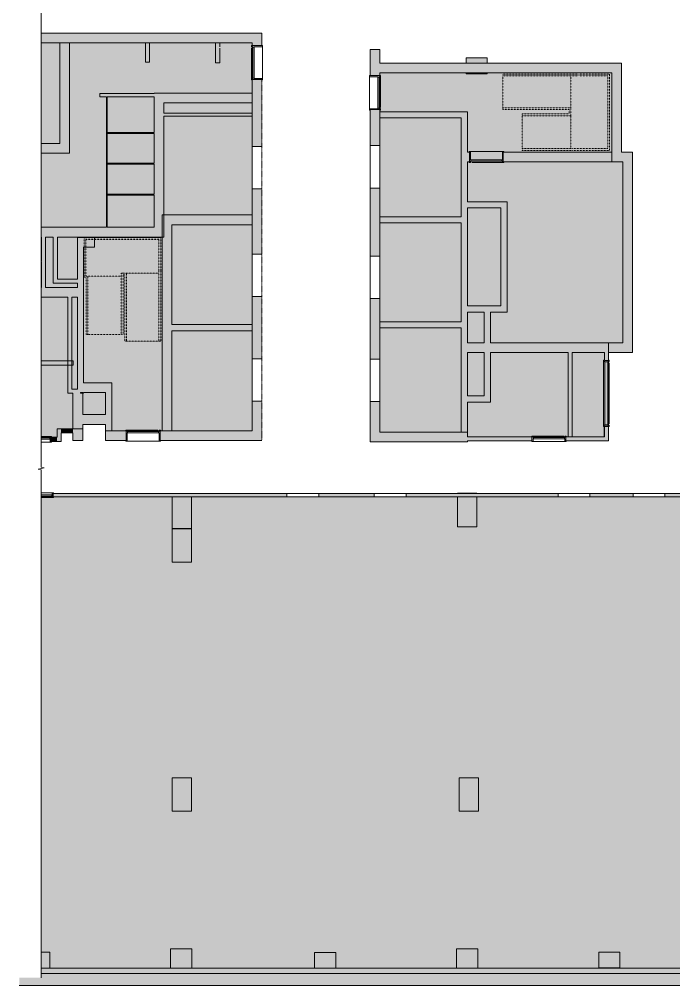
# Model space of a CAD drawing. Header units: inches. Extents: x 741 to 3125, y 9 to 2134.
# Drawn here: x 1622 to 2363, y 349 to 1444 of the extents above; entities that cross this region are included whole.
import ezdxf

# ---------------------------------------------------------------- set-up
doc = ezdxf.new("R2010")
doc.units = ezdxf.units.IN
doc.header["$MEASUREMENT"] = 0
doc.linetypes.add('Demolished', pattern=[0.1875, 0.125, -0.0625])
doc.linetypes.add('Overhead 1_16_', pattern=[0.101562, 0.0625, -0.039062])
for name, color, linetype, lineweight in [('A-COLS', 52, 'Continuous', 13), ('A-DETL-GENF', 92, 'Continuous', 9), ('A-DETL-MEDM', 33, 'Continuous', 20), ('A-DETL-THIN', 151, 'Continuous', 9), ('A-DOOR', 31, 'Continuous', 13), ('A-WALL', 113, 'Continuous', 13), ('A-WALL-PATT', 111, 'Continuous', 13), ('I-WALL', 2, 'Continuous', 13), ('S-STRS-MBND', 31, 'Continuous', 13)]:
    doc.layers.add(name, color=color, linetype=linetype, lineweight=lineweight)

# ---------------------------------------------------------------- blocks, each defined once
blk = doc.blocks.new('Door - Single - Full Lite-7186205-Level XX  RCP DEMO')
at = {"layer": 'A-DOOR'}
blk.add_hatch(color=10, dxfattribs=at).paths.add_polyline_path([(23.6, -2.7), (23.6, -2), (23.2, -2), (23.2, 1.8), (23.6, 1.8), (23.6, 2.5), (22.1, 2.5), (22.1, 0.3), (21.6, 0.3), (21.6, -1.2), (22.1, -1.2), (22.1, -2.7), (23.2, -2.7)], flags=0)
at = {"layer": 'A-DOOR', "lineweight": 9}
for p, q in [((9.3, 2.5), (22.1, 2.5)), ((9.3, 0.3), (21.6, 0.3)), ((9.3, -1.2), (21.6, -1.2)), ((9.3, -2.7), (22.1, -2.7))]:
    blk.add_line(p, q, dxfattribs=at)
at = {"layer": 'A-DOOR', "color": 8, "lineweight": 20}
for p, q in [((21.6, 0.3), (21.6, -1.2)), ((22.1, 0.3), (21.6, 0.3)), ((22.1, 2.5), (22.1, 0.3)), ((23.6, 2.5), (22.1, 2.5)), ((23.6, 1.8), (23.6, 2.5)), ((21.6, -1.2), (22.1, -1.2)), ((22.1, -1.2), (22.1, -2.7)), ((22.1, -2.7), (23.6, -2.7)), ((23.6, -2.7), (23.6, -2))]:
    blk.add_line(p, q, dxfattribs=at)
blk = doc.blocks.new('Door - Single - Solid Door-7174106-Level XX  RCP DEMO')
at = {"layer": 'A-DOOR'}
h = blk.add_hatch(color=10, dxfattribs=at)
h.paths.add_polyline_path([(-15.6, 6.2), (-15.6, 5.4), (-15.3, 5.4), (-15.3, -5.6), (-15.6, -5.6), (-15.6, -6.3), (-14.1, -6.3), (-14.1, -4.8), (-13.6, -4.8), (-13.6, -3.3), (-14.1, -3.3), (-14.1, 6.2), (-15.4, 6.2)], flags=0)
h.paths.add_polyline_path([(21.6, -3.3), (21.6, -4.8), (22.1, -4.8), (22.1, -6.3), (23.6, -6.3), (23.6, -5.6), (23.2, -5.6), (23.2, 5.4), (23.6, 5.4), (23.6, 6.2), (22.1, 6.2), (22.1, -3.3)], flags=0)
at = {"layer": 'A-DOOR', "color": 8, "lineweight": 20}
for p, q in [((-14.1, 6.2), (-15.6, 6.2)), ((-15.6, 6.2), (-15.6, 5.4)), ((-14.1, -3.3), (-14.1, 6.2)), ((22.1, 6.2), (22.1, -3.3)), ((23.6, 6.2), (22.1, 6.2)), ((23.6, 5.4), (23.6, 6.2)), ((-15.6, -5.6), (-15.6, -6.3)), ((-15.6, -6.3), (-14.1, -6.3)), ((-13.6, -3.3), (-14.1, -3.3)), ((-14.1, -4.8), (-13.6, -4.8)), ((-14.1, -6.3), (-14.1, -4.8)), ((-13.6, -4.8), (-13.6, -3.3)), ((21.6, -3.3), (21.6, -4.8)), ((22.1, -3.3), (21.6, -3.3)), ((21.6, -4.8), (22.1, -4.8)), ((22.1, -4.8), (22.1, -6.3)), ((22.1, -6.3), (23.6, -6.3)), ((23.6, -6.3), (23.6, -5.6))]:
    blk.add_line(p, q, dxfattribs=at)
at = {"layer": 'A-DOOR', "lineweight": 9}
for p, q in [((-14.1, 6.2), (22.1, 6.2)), ((-14.1, -6.3), (-14, -6.3)), ((-13.6, -3.3), (21.6, -3.3)), ((-13.6, -4.8), (21.6, -4.8)), ((-12.6, -6.3), (22.1, -6.3))]:
    blk.add_line(p, q, dxfattribs=at)
blk = doc.blocks.new('Door - Single - Solid Door-V6-Level XX  RCP DEMO')
at = {"layer": 'A-DOOR'}
h = blk.add_hatch(color=10, dxfattribs=at)
h.paths.add_polyline_path([(-15.6, -6.3), (-14.1, -6.3), (-14.1, -4.8), (-13.6, -4.8), (-13.6, -3.3), (-14.1, -3.3), (-14.1, 6.2), (-15.6, 6.2), (-15.6, 5.4), (-15.3, 5.4), (-15.3, -5.6), (-15.6, -5.6)], flags=0)
h.paths.add_polyline_path([(23.2, -6.3), (23.6, -6.3), (23.6, -5.6), (23.2, -5.6), (23.2, 5.4), (23.6, 5.4), (23.6, 6.2), (22.1, 6.2), (22.1, -3.3), (21.6, -3.3), (21.6, -4.8), (22.1, -4.8), (22.1, -6.3)], flags=0)
at = {"layer": 'A-DOOR', "color": 8, "lineweight": 20}
for p, q in [((-14.1, 6.2), (-15.6, 6.2)), ((-15.6, 6.2), (-15.6, 5.4)), ((-14.1, -3.3), (-14.1, 6.2)), ((22.1, 6.2), (22.1, -3.3)), ((23.6, 6.2), (22.1, 6.2)), ((23.6, 5.4), (23.6, 6.2)), ((-15.6, -5.6), (-15.6, -6.3)), ((-15.6, -6.3), (-14.1, -6.3)), ((-13.6, -3.3), (-14.1, -3.3)), ((-14.1, -4.8), (-13.6, -4.8)), ((-14.1, -6.3), (-14.1, -4.8)), ((-13.6, -4.8), (-13.6, -3.3)), ((21.6, -3.3), (21.6, -4.8)), ((22.1, -3.3), (21.6, -3.3)), ((21.6, -4.8), (22.1, -4.8)), ((22.1, -4.8), (22.1, -6.3)), ((22.1, -6.3), (23.6, -6.3)), ((23.6, -6.3), (23.6, -5.6))]:
    blk.add_line(p, q, dxfattribs=at)
at = {"layer": 'A-DOOR', "lineweight": 9}
for p, q in [((-14.1, 6.2), (22.1, 6.2)), ((-14.1, -6.3), (-14, -6.3)), ((-13.6, -3.3), (21.6, -3.3)), ((-13.6, -4.8), (21.6, -4.8)), ((-12.6, -6.3), (22.1, -6.3))]:
    blk.add_line(p, q, dxfattribs=at)
blk = doc.blocks.new('Door - Single - Solid Door-7174108-Level XX  RCP DEMO')
at = {"layer": 'A-DOOR'}
blk.add_hatch(color=10, dxfattribs=at).paths.add_polyline_path([(23.6, -3), (23.6, -3), (23.6, -2.2), (23.2, -2.2), (23.2, 2.4), (23.6, 2.4), (23.6, 3.2), (22.1, 3.2), (22.1, 1.7), (21.6, 1.7), (21.6, 0.2), (22.1, 0.2), (22.1, -3), (23.2, -3)], flags=0)
at = {"layer": 'A-DOOR', "lineweight": 9}
for p, q in [((11.6, 3.2), (22.1, 3.2)), ((11.6, 1.7), (21.6, 1.7)), ((11.6, 0.2), (21.6, 0.2)), ((11.6, -3), (22.1, -3))]:
    blk.add_line(p, q, dxfattribs=at)
at = {"layer": 'A-DOOR', "color": 8, "lineweight": 20}
for p, q in [((21.6, 0.2), (21.6, 1.7)), ((21.6, 1.7), (22.1, 1.7)), ((22.1, 0.2), (21.6, 0.2)), ((22.1, 1.7), (22.1, 3.2)), ((22.1, 3.2), (23.6, 3.2)), ((22.1, -3), (22.1, 0.2)), ((23.6, 3.2), (23.6, 2.4)), ((23.6, -3), (22.1, -3)), ((23.6, -2.2), (23.6, -3))]:
    blk.add_line(p, q, dxfattribs=at)
blk = doc.blocks.new('Door - Single - Solid Door-V9-Level XX  RCP DEMO')
at = {"layer": 'A-DOOR'}
h = blk.add_hatch(color=10, dxfattribs=at)
h.paths.add_polyline_path([(23.6, 3), (22.1, 3), (22.1, -0.2), (21.6, -0.2), (21.6, -1.7), (22.1, -1.7), (22.1, -3.2), (23.6, -3.2), (23.6, -2.4), (23.2, -2.4), (23.2, 2.2), (23.6, 2.2)], flags=0)
h.paths.add_polyline_path([(-14.1, 3), (-15.6, 3), (-15.6, 2.2), (-15.3, 2.2), (-15.3, -2.4), (-15.6, -2.4), (-15.6, -3.2), (-14.1, -3.2), (-14.1, -1.7), (-13.6, -1.7), (-13.6, -0.2), (-14.1, -0.2), (-14.1, 2.2)], flags=0)
at = {"layer": 'A-DOOR', "color": 8, "lineweight": 20}
for p, q in [((-14.1, 3), (-15.6, 3)), ((-15.6, 3), (-15.6, 2.2)), ((-14.1, -0.2), (-14.1, 3)), ((22.1, 3), (22.1, -0.2)), ((23.6, 3), (22.1, 3)), ((23.6, 2.2), (23.6, 3)), ((-15.6, -2.4), (-15.6, -3.2)), ((-15.6, -3.2), (-14.1, -3.2)), ((-13.6, -0.2), (-14.1, -0.2)), ((-14.1, -1.7), (-13.6, -1.7)), ((-14.1, -3.2), (-14.1, -1.7)), ((-13.6, -1.7), (-13.6, -0.2)), ((21.6, -0.2), (21.6, -1.7)), ((22.1, -0.2), (21.6, -0.2)), ((21.6, -1.7), (22.1, -1.7)), ((22.1, -1.7), (22.1, -3.2)), ((22.1, -3.2), (23.6, -3.2)), ((23.6, -3.2), (23.6, -2.4))]:
    blk.add_line(p, q, dxfattribs=at)
at = {"layer": 'A-DOOR', "lineweight": 9}
for p, q in [((-14.1, 3), (22.1, 3)), ((-14.1, -3.2), (-14, -3.2)), ((-13.6, -0.2), (21.6, -0.2)), ((-13.6, -1.7), (21.6, -1.7)), ((-12.6, -3.2), (22.1, -3.2))]:
    blk.add_line(p, q, dxfattribs=at)
blk = doc.blocks.new('Door - Double - Solid-7590853-Level XX  RCP DEMO')
at = {"layer": 'A-DOOR'}
h = blk.add_hatch(color=10, dxfattribs=at)
h.paths.add_polyline_path([(35.7, 2.7), (35.7, 3.2), (34.2, 3.2), (34.2, 1.7), (33.7, 1.7), (33.7, -1.5), (34.2, -1.5), (34.2, -3), (35.7, -3), (35.7, -2.2), (35.3, -2.2), (35.3, 2.4), (35.7, 2.4)], flags=0)
h.paths.add_polyline_path([(-37.7, -1.5), (-37.7, 1.7), (-38.2, 1.7), (-38.2, 3.2), (-39.7, 3.2), (-39.7, 2.4), (-39.3, 2.4), (-39.3, -2.2), (-39.7, -2.2), (-39.7, -3), (-38.2, -3), (-38.2, -1.5)], flags=0)
at = {"layer": 'A-DOOR', "color": 8, "lineweight": 20}
for p, q in [((-39.7, 2.4), (-39.7, 3.2)), ((-39.7, 3.2), (-38.2, 3.2)), ((-38.2, 3.2), (-38.2, 1.7)), ((-38.2, 1.7), (-37.7, 1.7)), ((-37.7, 1.7), (-37.7, -1.5)), ((33.7, -1.5), (33.7, 1.7)), ((33.7, 1.7), (34.2, 1.7)), ((34.2, 1.7), (34.2, 3.2)), ((34.2, 3.2), (35.7, 3.2)), ((35.7, 3.2), (35.7, 2.4)), ((-39.7, -3), (-39.7, -2.2)), ((-38.2, -3), (-39.7, -3)), ((-37.7, -1.5), (-38.2, -1.5)), ((-38.2, -1.5), (-38.2, -3)), ((34.2, -1.5), (33.7, -1.5)), ((34.2, -3), (34.2, -1.5)), ((35.7, -3), (34.2, -3)), ((35.7, -2.2), (35.7, -3))]:
    blk.add_line(p, q, dxfattribs=at)
at = {"layer": 'A-DOOR', "lineweight": 9}
for p, q in [((-38.2, 3.2), (-38.1, 3.2)), ((-37.7, 1.7), (33.7, 1.7)), ((-36.7, 3.2), (32.7, 3.2)), ((34.1, 3.2), (34.2, 3.2)), ((-38.2, -3), (34.2, -3)), ((-37.7, -1.5), (33.7, -1.5))]:
    blk.add_line(p, q, dxfattribs=at)
blk = doc.blocks.new('Break Line1 - Break Line 2-7655819-Level XX  RCP DEMO')
at = {"layer": 'A-DETL-MEDM'}
for p, q in [((-576.7, 0), (-1.5, 0)), ((-1.5, 0), (-0.7, 3.4)), ((-0.7, 3.4), (0.8, -3.4)), ((0.8, -3.4), (1.5, 0)), ((1.5, 0), (1199.4, 0))]:
    blk.add_line(p, q, dxfattribs=at)

msp = doc.modelspace()

# ---------------------------------------------------------------- hatches: boundary and pattern name
at = {"layer": 'A-COLS'}
for points in [[(1816.3, 828.4), (1816.9, 828.4), (1816.9, 866.4), (1794.9, 866.4), (1794.9, 828.4)], [(1816.9, 546.4), (1816.9, 584.4), (1794.9, 584.4), (1794.9, 546.4)], [(2141.9, 546.4), (2141.9, 584.4), (2119.9, 584.4), (2119.9, 546.4)], [(2302.2, 368.9), (2302.2, 386.9), (2278.2, 386.9), (2278.2, 368.9)]]:
    msp.add_hatch(color=250, dxfattribs=at).paths.add_polyline_path(points, flags=0)
at = {"layer": 'A-DETL-GENF'}
h = msp.add_hatch(color=9, dxfattribs=at)
h.paths.add_polyline_path([(1656.8, 970), (1656.8, 970.7), (1658.3, 970.7), (1658.3, 970), (1664.4, 970), (1664.4, 979.5), (1682.4, 979.5), (1682.4, 1020.1), (1676.6, 1020.1), (1676.6, 1051.9), (1646.2, 1051.9), (1646.2, 970)], flags=0)
h.paths.add_polyline_path([(2248.2, 970.5), (2284.2, 970.5), (2284.2, 982.1), (2283.8, 982.1), (2283.8, 983.6), (2285.3, 983.6), (2285.3, 984.1), (2288.5, 984.1), (2288.5, 983.6), (2289.2, 983.6), (2289.2, 1056), (2288.5, 1056), (2288.5, 1055.5), (2285.3, 1055.5), (2285.3, 1056), (2283.8, 1056), (2283.8, 1057.5), (2284.6, 1057.5), (2284.6, 1065.9), (2248.2, 1065.9), (2248.2, 971.7)], flags=0)
h.paths.add_polyline_path([(2243.6, 970.5), (2243.6, 1065.9), (2155.4, 1065.9), (2155.4, 1009.9), (2129.4, 1009.9), (2129.4, 970.5), (2202.3, 970.5), (2202.3, 971.2), (2203.8, 971.2), (2203.8, 970.5), (2240, 970.5), (2240, 971.2), (2241.5, 971.2), (2241.5, 970.5)], flags=0)
h.paths.add_polyline_path([(2122.4, 975.9), (2122.4, 1093.9), (2030.1, 1093.9), (2030.1, 975.9)], flags=0)
h.paths.add_polyline_path([(1779.9, 977.4), (1780, 977.4), (1780, 978.2), (1781.5, 978.2), (1781.5, 977.4), (1783.4, 977.4), (1783.4, 1196.9), (1664.7, 1196.9), (1664.7, 1149.2), (1687.4, 1149.2), (1687.4, 1196.4), (1706.9, 1196.4), (1706.9, 1185.4), (1694.4, 1185.4), (1694.4, 1031.9), (1726.4, 1031.9), (1726.4, 977.4), (1742.3, 977.4), (1742.3, 978.2), (1743.8, 978.2), (1743.8, 977.4), (1778.5, 977.4)], flags=0)
h.paths.add_polyline_path([(1885.4, 977.4), (1885.4, 1090.7), (1794.4, 1090.7), (1794.4, 977.4), (1816.3, 977.4)], flags=0)
h.paths.add_polyline_path([(1698.3, 995.7), (1719.4, 995.7), (1719.4, 1020.9), (1694.4, 1020.9), (1694.4, 1020.1), (1693.4, 1020.1), (1693.4, 995.7), (1694.4, 995.7)], flags=0)
h.paths.add_polyline_path([(2129.4, 1016.9), (2148.4, 1016.9), (2148.4, 1065.9), (2129.4, 1065.9), (2129.4, 1022.5)], flags=0)
h.paths.add_polyline_path([(1682.4, 1024.7), (1687.4, 1024.7), (1687.4, 1128.9), (1681.2, 1128.9), (1681.2, 1056.5), (1682.7, 1056.5), (1682.7, 1051.9), (1681.2, 1051.9), (1681.2, 1024.7)], flags=0)
h.paths.add_polyline_path([(1646.2, 1056.5), (1676.6, 1056.5), (1676.6, 1128.9), (1646.2, 1128.9), (1646.2, 1090.7)], flags=0)
h.paths.add_polyline_path([(2284.6, 1076.9), (2305.4, 1076.9), (2305.4, 1281.9), (2170.5, 1281.9), (2170.5, 1281.2), (2169, 1281.2), (2169, 1282.7), (2168.5, 1282.7), (2168.5, 1284.2), (2169, 1284.2), (2169, 1293.7), (2170.5, 1293.7), (2170.5, 1292.9), (2292.9, 1292.9), (2292.9, 1382.9), (2151.9, 1382.9), (2151.9, 1381.9), (2127.9, 1381.9), (2127.9, 1382.9), (2030.1, 1382.9), (2030.1, 1380), (2030.9, 1380), (2030.9, 1378.5), (2030.1, 1378.5), (2030.1, 1342.3), (2030.9, 1342.3), (2030.9, 1340.8), (2030.1, 1340.8), (2030.1, 1338.9), (2129.4, 1338.9), (2129.4, 1292.9), (2131.3, 1292.9), (2131.3, 1293.7), (2132.8, 1293.7), (2132.8, 1284.2), (2133.3, 1284.2), (2133.3, 1282.7), (2132.8, 1282.7), (2132.8, 1281.2), (2131.3, 1281.2), (2131.3, 1281.9), (2129.4, 1281.9), (2129.4, 1236.9), (2174.4, 1236.9), (2174.4, 1111.9), (2155.4, 1111.9), (2155.4, 1076.9), (2284.2, 1076.9)], flags=0)
h.paths.add_polyline_path([(2129.4, 1076.9), (2148.4, 1076.9), (2148.4, 1111.9), (2129.4, 1111.9), (2129.4, 1093.9)], flags=0)
h.paths.add_polyline_path([(1885.4, 1097.7), (1885.4, 1210.9), (1794.4, 1210.9), (1794.4, 1097.7), (1883, 1097.7)], flags=0)
h.paths.add_polyline_path([(2030.1, 1100.9), (2122.4, 1100.9), (2122.4, 1212.9), (2030.1, 1212.9), (2030.1, 1111.9)], flags=0)
h.paths.add_polyline_path([(2133.8, 1118.9), (2167.4, 1118.9), (2167.4, 1229.9), (2129.4, 1229.9), (2129.4, 1118.9)], flags=0)
h.paths.add_polyline_path([(1676.6, 1139.9), (1687.4, 1139.9), (1687.4, 1144.6), (1660.1, 1144.6), (1660.1, 1196.9), (1651.2, 1196.9), (1651.2, 1139.9), (1664.7, 1139.9)], flags=0)
h.paths.add_polyline_path([(1646.6, 1139.9), (1646.6, 1169.1), (1646.2, 1169.1), (1646.2, 1139.9)], flags=0)
h.paths.add_polyline_path([(1646.2, 1170.1), (1646.6, 1170.1), (1646.6, 1196.9), (1646.2, 1196.9)], flags=0)
h.paths.add_polyline_path([(1721.3, 1207.9), (1774.4, 1207.9), (1774.4, 1244.5), (1721.3, 1244.5)], flags=0)
h.paths.add_polyline_path([(1720.3, 1207.9), (1720.3, 1355.9), (1713, 1355.9), (1713, 1359.4), (1774.4, 1359.4), (1774.4, 1359.9), (1885.4, 1359.9), (1885.4, 1374.8), (1884.6, 1374.8), (1884.6, 1376.3), (1885.4, 1376.3), (1885.4, 1412.5), (1884.6, 1412.5), (1884.6, 1414), (1885.4, 1414), (1885.4, 1416.9), (1848.7, 1416.9), (1848.7, 1412.4), (1848.6, 1412.4), (1848.6, 1411), (1848.7, 1411), (1848.7, 1394.4), (1844.1, 1394.4), (1844.1, 1416.9), (1769.3, 1416.9), (1769.3, 1394.9), (1764.6, 1394.9), (1764.6, 1416.9), (1678.5, 1416.9), (1678.5, 1291.9), (1646.2, 1291.9), (1646.2, 1207.9), (1719.4, 1207.9)], flags=0)
h.paths.add_polyline_path([(2030.1, 1219.9), (2122.4, 1219.9), (2122.4, 1331.9), (2030.1, 1331.9), (2030.1, 1229.9)], flags=0)
h.paths.add_polyline_path([(1794.4, 1221.9), (1885.4, 1221.9), (1885.4, 1333.7), (1785.4, 1333.7), (1785.4, 1221.9)], flags=0)
h.paths.add_polyline_path([(1721.3, 1245.5), (1774.4, 1245.5), (1774.4, 1279.5), (1721.3, 1279.5), (1721.3, 1245.5)], flags=0)
h.paths.add_polyline_path([(1774.4, 1280.5), (1774.4, 1314.2), (1721.3, 1314.2), (1721.3, 1280.5), (1755.4, 1280.5)], flags=0)
h.paths.add_polyline_path([(1646.2, 1302.9), (1667.5, 1302.9), (1667.5, 1416.9), (1646.2, 1416.9), (1646.2, 1324.2)], flags=0)
h.paths.add_polyline_path([(1763.8, 1315.2), (1774.4, 1315.2), (1774.4, 1355.9), (1721.3, 1355.9), (1721.3, 1315.2)], flags=0)
h.paths.add_polyline_path([(1869, 1337.2), (1885.4, 1337.2), (1885.4, 1348.9), (1785.4, 1348.9), (1785.4, 1337.2), (1854.8, 1337.2)], flags=0)
h = msp.add_hatch(color=9, dxfattribs=at)
h.paths.add_polyline_path([(1656.2, 368.7), (1793.1, 368.7), (1793.1, 390.4), (1817.1, 390.4), (1817.1, 368.7), (1956.2, 368.7), (1956.2, 386.4), (1980.2, 386.4), (1980.2, 368.7), (2117.2, 368.7), (2117.2, 390.4), (2141.2, 390.4), (2141.2, 368.7), (2440.9, 368.7), (2440.9, 389.4), (2464.9, 389.4), (2464.9, 368.7), (2603.1, 368.7), (2603.1, 385), (2627.1, 385), (2627.1, 368.7), (2765.9, 368.7), (2765.9, 391), (2789.9, 391), (2789.9, 368.7), (2928.1, 368.7), (2928.1, 385), (2952.1, 385), (2952.1, 368.7), (3090.2, 368.7), (3090.3, 385.2), (3105.5, 385.2), (3105.5, 456.7), (3084.1, 456.7), (3084.1, 480.7), (3105.5, 480.7), (3105.5, 552.9), (3086.3, 552.9), (3086.3, 576.9), (3105.5, 576.9), (3105.5, 715.1), (3086.3, 715.1), (3086.3, 724.3), (2788.9, 724.3), (2788.9, 706.9), (2671.2, 706.9), (2671.2, 734.3), (2508.7, 734.4), (2508.7, 831.4), (2442.2, 831.4), (2442.2, 902.7), (2140.1, 902.7), (2140.1, 868.6), (2118.1, 868.6), (2118.1, 902.7), (1816.9, 902.7), (1816.9, 866.6), (1794.9, 866.6), (1794.9, 902.7), (1660.5, 902.7), (1660.5, 901.9), (1659, 901.9), (1659, 902.7), (1646.2, 902.7), (1646.2, 386.6), (1656.2, 386.6)], flags=0)
h.paths.add_polyline_path([(2278.2, 368.9), (2278.2, 386.9), (2302.2, 386.9), (2302.2, 368.9)], flags=0)
h.paths.add_polyline_path([(2788.9, 546.4), (2766.9, 546.4), (2766.9, 630.4), (2788.9, 630.4), (2788.9, 555.5)], flags=0)
h.paths.add_polyline_path([(2464.9, 546.4), (2442.9, 546.4), (2442.9, 584.4), (2464.9, 584.4), (2464.9, 566)], flags=0)
h.paths.add_polyline_path([(2141.9, 546.4), (2119.9, 546.4), (2119.9, 584.4), (2141.9, 584.4)], flags=0)
h.paths.add_polyline_path([(1816.9, 546.4), (1794.9, 546.4), (1794.9, 584.4), (1816.9, 584.4), (1816.9, 580.2)], flags=0)
h.paths.add_polyline_path([(1794.9, 828.4), (1794.9, 866.4), (1816.9, 866.4), (1816.9, 828.4), (1816.3, 828.4)], flags=0)
at = {"layer": 'A-WALL'}
h = msp.add_hatch(color=250, dxfattribs=at)
h.paths.add_polyline_path([(2127.9, 1381.9), (2151.9, 1381.9), (2151.9, 1382.9), (2127.9, 1382.9)], flags=0)
h.paths.add_polyline_path([(2151.9, 1393.9), (2151.9, 1399.9), (2127.9, 1399.9), (2127.9, 1393.9)], flags=0)
for points in [[(1794.9, 866.6), (1816.9, 866.6), (1816.9, 902.7), (1794.9, 902.7)], [(1656.2, 368.7), (1656.2, 386.6), (1646.2, 386.6), (1646.2, 368.7)], [(1816.9, 368.7), (1817.1, 368.7), (1817.1, 390.4), (1793.1, 390.4), (1793.1, 368.7), (1794.9, 368.7)], [(1980.2, 368.7), (1980.2, 386.4), (1956.2, 386.4), (1956.2, 368.7)], [(2117.2, 368.7), (2141.2, 368.7), (2141.2, 390.4), (2117.2, 390.4)]]:
    msp.add_hatch(color=250, dxfattribs=at).paths.add_polyline_path(points, flags=0)
h = msp.add_hatch(color=250, dxfattribs=at)
h.paths.add_polyline_path([(2140.1, 868.6), (2140.1, 902.7), (2118.1, 902.7), (2118.1, 868.6)], flags=0)
h.paths.add_polyline_path([(2140.1, 906.4), (2140.1, 906.6), (2118.1, 906.6), (2118.1, 906.4)], flags=0)
at = {"layer": 'A-WALL-PATT', "lineweight": 9}
for points in [[(1678.5, 1416.9), (1896.4, 1416.9), (1896.4, 1427.9), (1646.2, 1427.9), (1646.2, 1416.9), (1667.5, 1416.9)], [(1667.5, 1302.9), (1678.5, 1302.9), (1678.5, 1416.9), (1667.5, 1416.9), (1667.5, 1364.9)], [(1764.6, 1394.9), (1769.3, 1394.9), (1769.3, 1416.9), (1764.6, 1416.9), (1764.6, 1416.5)], [(1848.7, 1394.4), (1848.7, 1411), (1848.6, 1411), (1848.6, 1412.4), (1848.7, 1412.4), (1848.7, 1416.9), (1844.1, 1416.9), (1844.1, 1394.4), (1848.6, 1394.4)], [(2122.5, 1382.9), (2292.9, 1382.9), (2292.9, 1393.9), (2030.1, 1393.9), (2030.1, 1382.9)], [(2292.9, 1292.9), (2303.9, 1292.9), (2303.9, 1393.9), (2292.9, 1393.9), (2292.9, 1364.9)], [(1721.3, 1355.9), (1774.4, 1355.9), (1774.4, 1359.4), (1713, 1359.4), (1713, 1355.9), (1720.3, 1355.9)], [(1785.4, 1348.9), (1885.4, 1348.9), (1885.4, 1359.9), (1774.4, 1359.9), (1774.4, 1348.9)], [(1720.3, 1207.9), (1721.3, 1207.9), (1721.3, 1355.9), (1720.3, 1355.9), (1720.3, 1250.8)], [(1785.4, 1196.9), (1785.4, 1348.9), (1774.4, 1348.9), (1774.4, 1196.9), (1783.4, 1196.9), (1783.4, 1210.9), (1783.5, 1210.9)], [(1884.4, 1333.7), (1885.4, 1333.7), (1885.4, 1337.2), (1785.4, 1337.2), (1785.4, 1333.7), (1816.3, 1333.7)], [(2122.4, 1331.9), (2122.4, 1338.9), (2030.1, 1338.9), (2030.1, 1331.9), (2108.3, 1331.9)], [(2122.4, 1236.9), (2129.4, 1236.9), (2129.4, 1338.9), (2122.4, 1338.9), (2122.4, 1250.8)], [(1774.4, 1314.2), (1774.4, 1315.2), (1721.3, 1315.2), (1721.3, 1314.2), (1773.8, 1314.2)], [(1667.5, 1291.9), (1678.5, 1291.9), (1678.5, 1302.9), (1646.2, 1302.9), (1646.2, 1291.9)], [(2316.4, 1065.9), (2316.4, 1281.9), (2305.4, 1281.9), (2305.4, 1065.9)], [(1774.4, 1279.5), (1774.4, 1280.5), (1721.3, 1280.5), (1721.3, 1279.5), (1774.2, 1279.5)], [(1774.4, 1244.5), (1774.4, 1245.5), (1721.3, 1245.5), (1721.3, 1244.5)], [(2129.4, 1229.9), (2167.4, 1229.9), (2167.4, 1236.9), (2122.4, 1236.9), (2122.4, 1229.9)], [(2122.4, 975.9), (2129.4, 975.9), (2129.4, 1229.9), (2122.4, 1229.9), (2122.4, 1022.5)], [(2174.4, 1118.9), (2174.4, 1236.9), (2167.4, 1236.9), (2167.4, 1118.9)], [(1794.4, 1210.9), (1885.4, 1210.9), (1885.4, 1221.9), (1785.4, 1221.9), (1785.4, 1210.9)], [(2122.4, 1212.9), (2122.4, 1219.9), (2030.1, 1219.9), (2030.1, 1212.9)], [(1774.4, 1196.9), (1774.4, 1207.9), (1646.2, 1207.9), (1646.2, 1196.9), (1718.9, 1196.9)], [(1783.4, 977.4), (1794.4, 977.4), (1794.4, 1210.9), (1785.4, 1210.9), (1785.4, 1196.9), (1783.5, 1210.9), (1783.4, 1210.9), (1783.4, 1022.5)], [(1651.2, 1139.9), (1651.2, 1196.9), (1646.6, 1196.9), (1646.6, 1139.9)], [(1660.1, 1144.6), (1664.7, 1144.6), (1664.7, 1196.9), (1660.1, 1196.9), (1660.1, 1146.2)], [(1687.4, 1185.4), (1706.9, 1185.4), (1706.9, 1196.4), (1687.4, 1196.4), (1687.4, 1186.2)], [(1694.4, 1024.7), (1694.4, 1185.4), (1687.4, 1185.4), (1687.4, 1024.7)], [(1646.6, 1169.1), (1646.6, 1170.1), (1646.2, 1170.1), (1646.2, 1169.1)], [(1685.7, 1128.9), (1687.4, 1128.9), (1687.4, 1139.9), (1646.2, 1139.9), (1646.2, 1128.9), (1681.2, 1128.9)], [(1687.4, 1144.6), (1687.4, 1149.2), (1664.7, 1149.2), (1664.7, 1144.6), (1686.5, 1144.6)], [(1681.2, 1024.7), (1681.2, 1128.9), (1676.6, 1128.9), (1676.6, 1024.7)], [(2174.4, 1111.9), (2174.4, 1118.9), (2129.4, 1118.9), (2129.4, 1111.9), (2167.4, 1111.9)], [(2155.4, 1016.9), (2155.4, 1111.9), (2148.4, 1111.9), (2148.4, 1016.9)], [(1794.4, 1090.7), (1885.4, 1090.7), (1885.4, 1097.7), (1794.4, 1097.7)], [(2122.4, 1093.9), (2122.4, 1100.9), (2030.1, 1100.9), (2030.1, 1093.9)], [(2248.2, 970.5), (2248.2, 1065.9), (2243.6, 1065.9), (2243.6, 970.5)], [(1718.9, 1020.9), (1726.4, 1020.9), (1726.4, 1031.9), (1694.4, 1031.9), (1694.4, 1020.9)], [(1682.4, 1020.1), (1690.9, 1020.1), (1693.4, 1020.9), (1693.4, 1020.1), (1694.4, 1020.1), (1694.4, 1024.7), (1676.6, 1024.7), (1676.6, 1020.1), (1681.2, 1020.1)], [(1693.4, 966.4), (1693.4, 1020.9), (1690.9, 1020.1), (1682.4, 1020.1), (1682.4, 966.4)], [(1726.4, 977.4), (1726.4, 1020.9), (1719.4, 1020.9), (1719.4, 977.4)], [(2155.4, 1009.9), (2155.4, 1016.9), (2129.4, 1016.9), (2129.4, 1009.9), (2148.4, 1009.9)], [(1719.4, 984.7), (1719.4, 995.7), (1693.4, 995.7), (1693.4, 984.7), (1718.9, 984.7)], [(1669, 965.4), (1669, 979.5), (1664.4, 979.5), (1664.4, 965.4)], [(1669, 974.9), (1682.4, 974.9), (1682.4, 979.5), (1669, 979.5)], [(2129.4, 964.9), (2129.4, 975.9), (2030.1, 975.9), (2030.1, 964.9)], [(1664.4, 965.4), (1664.4, 970), (1657.9, 970), (1657.9, 965.4)], [(2789.8, 348.8), (3090.2, 348.8), (3090.2, 368.7), (1646.2, 368.7), (1646.2, 357.7), (1621.6, 357.7), (1621.6, 348.8), (2400.4, 348.8)]]:
    msp.add_hatch(color=7, dxfattribs=at).paths.add_polyline_path(points, flags=0)
h = msp.add_hatch(color=7, dxfattribs=at)
h.paths.add_polyline_path([(1896.4, 1221.9), (1896.4, 1251.4), (1885.4, 1251.4), (1885.4, 1221.9)], flags=0)
h.paths.add_polyline_path([(1885.4, 1299.4), (1896.4, 1299.4), (1896.4, 1375.2), (1885.4, 1375.2), (1885.4, 1333.7)], flags=0)
h.paths.add_polyline_path([(1896.4, 1413.7), (1896.4, 1416.9), (1885.4, 1416.9), (1885.4, 1413.7)], flags=0)
h = msp.add_hatch(color=7, dxfattribs=at)
h.paths.add_polyline_path([(2030.1, 964.9), (2030.1, 1010.4), (2019.1, 1010.4), (2019.1, 964.9)], flags=0)
h.paths.add_polyline_path([(2019.1, 1058.4), (2030.1, 1058.4), (2030.1, 1127.4), (2019.1, 1127.4), (2019.1, 1065.9)], flags=0)
h.paths.add_polyline_path([(2019.1, 1175.4), (2030.1, 1175.4), (2030.1, 1252.4), (2019.1, 1252.4), (2019.1, 1250.8)], flags=0)
h.paths.add_polyline_path([(2030.1, 1300.4), (2030.1, 1341.2), (2019.1, 1341.2), (2019.1, 1300.4)], flags=0)
h.paths.add_polyline_path([(2030.1, 1379.7), (2030.1, 1409.4), (2019.1, 1409.4), (2019.1, 1379.7)], flags=0)
h = msp.add_hatch(color=7, dxfattribs=at)
h.paths.add_polyline_path([(2170.1, 1281.9), (2316.4, 1281.9), (2316.4, 1292.9), (2170.1, 1292.9)], flags=0)
h.paths.add_polyline_path([(2131.6, 1281.9), (2131.6, 1292.9), (2129.4, 1292.9), (2129.4, 1281.9), (2131.4, 1281.9)], flags=0)
h = msp.add_hatch(color=7, dxfattribs=at)
h.paths.add_polyline_path([(1885.4, 966.4), (1896.4, 966.4), (1896.4, 1010.9), (1885.4, 1010.9), (1885.4, 977.4)], flags=0)
h.paths.add_polyline_path([(1885.4, 1058.9), (1896.4, 1058.9), (1896.4, 1129.4), (1885.4, 1129.4), (1885.4, 1090.7)], flags=0)
h.paths.add_polyline_path([(1896.4, 1177.4), (1896.4, 1221.9), (1885.4, 1221.9), (1885.4, 1177.4)], flags=0)
h = msp.add_hatch(color=7, dxfattribs=at)
h.paths.add_polyline_path([(2243.6, 1065.9), (2305.4, 1065.9), (2305.4, 1076.9), (2155.4, 1076.9), (2155.4, 1065.9), (2205.7, 1065.9)], flags=0)
h.paths.add_polyline_path([(2133.9, 1065.9), (2148.4, 1065.9), (2148.4, 1076.9), (2129.4, 1076.9), (2129.4, 1065.9)], flags=0)
h = msp.add_hatch(color=7, dxfattribs=at)
h.paths.add_polyline_path([(2284.6, 970.5), (2289.2, 970.5), (2289.2, 982.5), (2284.6, 982.5)], flags=0)
h.paths.add_polyline_path([(2289.2, 1057.1), (2289.2, 1065.9), (2284.6, 1065.9), (2284.6, 1057.1)], flags=0)
h = msp.add_hatch(color=7, dxfattribs=at)
h.paths.add_polyline_path([(1676.6, 1051.9), (1676.6, 1056.5), (1646.2, 1056.5), (1646.2, 1051.9)], flags=0)
h.paths.add_polyline_path([(1682.7, 1051.9), (1682.7, 1056.5), (1681.2, 1056.5), (1681.2, 1051.9)], flags=0)
h = msp.add_hatch(color=7, dxfattribs=at)
h.paths.add_polyline_path([(1816.3, 966.4), (1885.4, 966.4), (1885.4, 977.4), (1781.1, 977.4), (1781.1, 966.4), (1794.4, 966.4)], flags=0)
h.paths.add_polyline_path([(1742.6, 966.4), (1742.6, 977.4), (1719.4, 977.4), (1719.4, 966.4), (1726.4, 966.4)], flags=0)
h = msp.add_hatch(color=7, dxfattribs=at)
h.paths.add_polyline_path([(2289.2, 965.9), (2289.2, 970.5), (2241.1, 970.5), (2241.1, 965.9), (2248.2, 965.9)], flags=0)
h.paths.add_polyline_path([(2202.6, 965.9), (2202.6, 970.5), (2129.4, 970.5), (2129.4, 965.9)], flags=0)
h = msp.add_hatch(color=7, dxfattribs=at)
h.paths.add_polyline_path([(2442.2, 902.7), (2442.2, 906.4), (2353.1, 906.4), (2353.1, 902.7), (2400.4, 902.7)], flags=0)
h.paths.add_polyline_path([(2268.1, 902.7), (2317.1, 902.7), (2317.1, 906.4), (2268.1, 906.4)], flags=0)
h.paths.add_polyline_path([(2011, 902.7), (2023.9, 902.7), (2023.9, 906.4), (1960.9, 906.4), (1960.9, 902.7)], flags=0)
h.paths.add_polyline_path([(2118.1, 902.7), (2232.1, 902.7), (2232.1, 906.4), (2059.9, 906.4), (2059.9, 902.7)], flags=0)
h.paths.add_polyline_path([(1885.4, 902.7), (1924.9, 902.7), (1924.9, 906.4), (1660.1, 906.4), (1660.1, 902.7), (1816.3, 902.7)], flags=0)

# ---------------------------------------------------------------- linework, layer by layer
at = {"layer": 'A-COLS', "color": 8, "lineweight": 20}
for p, q in [((1794.9, 866.4), (1816.9, 866.4)), ((1794.9, 828.4), (1794.9, 866.4)), ((1816.9, 866.4), (1816.9, 828.4)), ((1816.9, 828.4), (1794.9, 828.4)), ((1794.9, 584.4), (1816.9, 584.4)), ((1794.9, 546.4), (1794.9, 584.4)), ((1816.9, 584.4), (1816.9, 546.4)), ((2119.9, 584.4), (2141.9, 584.4)), ((2119.9, 546.4), (2119.9, 584.4)), ((2141.9, 584.4), (2141.9, 546.4)), ((1816.9, 546.4), (1794.9, 546.4)), ((2141.9, 546.4), (2119.9, 546.4)), ((2278.2, 386.9), (2302.2, 386.9)), ((2278.2, 368.9), (2278.2, 386.9)), ((2302.2, 386.9), (2302.2, 368.9)), ((2302.2, 368.9), (2278.2, 368.9))]:
    msp.add_line(p, q, dxfattribs=at)
at = {"layer": 'A-DETL-THIN'}
for p, q in [((1885.4, 1416.9), (1646.2, 1416.9)), ((1885.4, 977.4), (1885.4, 1416.9)), ((2292.9, 1382.9), (2030.1, 1382.9)), ((2030.1, 1382.9), (2030.1, 975.9)), ((2292.9, 1281.9), (2292.9, 1382.9)), ((2305.4, 1281.9), (2292.9, 1281.9)), ((2305.4, 1076.9), (2305.4, 1281.9)), ((2289.2, 982.1), (2289.2, 1076.9)), ((2289.2, 1076.9), (2305.4, 1076.9)), ((1664.4, 970), (1664.4, 979.5)), ((1664.4, 979.5), (1693.4, 979.5)), ((1693.4, 979.5), (1693.4, 984.7)), ((1693.4, 984.7), (1719.4, 984.7)), ((1719.4, 984.7), (1719.4, 977.4)), ((1719.4, 977.4), (1885.4, 977.4)), ((2030.1, 975.9), (2129.4, 975.9)), ((2129.4, 975.9), (2129.4, 970.5)), ((2284.2, 970.5), (2284.2, 982.1)), ((2284.2, 982.1), (2289.2, 982.1)), ((1646.2, 970), (1664.4, 970)), ((2129.4, 970.5), (2284.2, 970.5)), ((2442.2, 902.7), (1646.2, 902.7)), ((1646.2, 362.7), (3090.3, 362.7))]:
    msp.add_line(p, q, dxfattribs=at)
at = {"layer": 'A-WALL', "color": 8, "lineweight": 20}
for p, q in [((1646.2, 1427.9), (1896.4, 1427.9)), ((1896.4, 1427.9), (1896.4, 1413.7)), ((1667.5, 1416.9), (1646.2, 1416.9)), ((1667.5, 1302.9), (1667.5, 1416.9)), ((1764.6, 1416.9), (1678.5, 1416.9)), ((1678.5, 1416.9), (1678.5, 1291.9)), ((1764.6, 1394.9), (1764.6, 1416.9)), ((1844.1, 1416.9), (1769.3, 1416.9)), ((1769.3, 1416.9), (1769.3, 1394.9)), ((1844.1, 1394.4), (1844.1, 1416.9)), ((1885.4, 1416.9), (1848.7, 1416.9)), ((1848.7, 1416.9), (1848.7, 1412.4)), ((1885.4, 1413.7), (1885.4, 1416.9)), ((1896.4, 1413.7), (1885.4, 1413.7)), ((1848.7, 1411), (1848.7, 1394.4)), ((2019.1, 1379.7), (2019.1, 1409.4)), ((2019.1, 1409.4), (2030.1, 1409.4)), ((2030.1, 1409.4), (2030.1, 1393.9)), ((1769.3, 1394.9), (1764.6, 1394.9)), ((1848.7, 1394.4), (1844.1, 1394.4)), ((2030.1, 1393.9), (2127.9, 1393.9)), ((2127.9, 1399.9), (2151.9, 1399.9)), ((2127.9, 1393.9), (2127.9, 1399.9)), ((2151.9, 1399.9), (2151.9, 1393.9)), ((2151.9, 1393.9), (2303.9, 1393.9)), ((2303.9, 1393.9), (2303.9, 1292.9)), ((2030.1, 1379.7), (2019.1, 1379.7)), ((2030.1, 1382.9), (2030.1, 1379.7)), ((2127.9, 1382.9), (2030.1, 1382.9)), ((2127.9, 1381.9), (2127.9, 1382.9)), ((2151.9, 1381.9), (2127.9, 1381.9)), ((2292.9, 1382.9), (2151.9, 1382.9)), ((2151.9, 1382.9), (2151.9, 1381.9)), ((2292.9, 1292.9), (2292.9, 1382.9)), ((1885.4, 1359.9), (1885.4, 1375.2)), ((1885.4, 1375.2), (1896.4, 1375.2)), ((1774.4, 1359.4), (1774.4, 1359.9)), ((1774.4, 1359.9), (1885.4, 1359.9)), ((1774.4, 1315.2), (1774.4, 1355.9)), ((1885.4, 1348.9), (1785.4, 1348.9)), ((1785.4, 1348.9), (1785.4, 1337.2)), ((1885.4, 1337.2), (1885.4, 1348.9)), ((2019.1, 964.9), (2019.1, 1341.2)), ((2019.1, 1341.2), (2030.1, 1341.2)), ((2030.1, 1341.2), (2030.1, 1338.9)), ((2030.1, 1338.9), (2129.4, 1338.9)), ((2129.4, 1338.9), (2129.4, 1292.9)), ((1785.4, 1333.7), (1785.4, 1196.9)), ((2122.4, 1331.9), (2030.1, 1331.9)), ((2122.4, 1219.9), (2122.4, 1331.9)), ((1774.4, 1280.5), (1774.4, 1314.2)), ((1646.2, 1302.9), (1667.5, 1302.9)), ((1678.5, 1291.9), (1646.2, 1291.9)), ((2129.4, 1292.9), (2131.6, 1292.9)), ((2131.6, 1292.9), (2131.6, 1281.9)), ((2170.1, 1281.9), (2170.1, 1292.9)), ((2170.1, 1292.9), (2292.9, 1292.9)), ((2303.9, 1292.9), (2316.4, 1292.9)), ((2316.4, 1292.9), (2316.4, 1065.9)), ((2129.4, 1281.9), (2129.4, 1236.9)), ((2131.6, 1281.9), (2129.4, 1281.9)), ((2305.4, 1281.9), (2170.1, 1281.9)), ((2305.4, 1076.9), (2305.4, 1281.9)), ((1774.4, 1245.5), (1774.4, 1279.5)), ((1774.4, 1207.9), (1774.4, 1244.5)), ((2129.4, 1236.9), (2174.4, 1236.9)), ((2167.4, 1229.9), (2129.4, 1229.9)), ((2129.4, 1229.9), (2129.4, 1118.9)), ((2167.4, 1118.9), (2167.4, 1229.9)), ((2174.4, 1236.9), (2174.4, 1111.9)), ((1783.4, 1221.9), (1885.4, 1221.9)), ((1783.4, 977.4), (1783.4, 1221.9)), ((2030.1, 1219.9), (2122.4, 1219.9)), ((1646.2, 1207.9), (1720.3, 1207.9)), ((1721.3, 1207.9), (1774.4, 1207.9)), ((1885.4, 1210.9), (1794.4, 1210.9)), ((1794.4, 1210.9), (1794.4, 1097.7)), ((2122.4, 1212.9), (2030.1, 1212.9)), ((2122.4, 1100.9), (2122.4, 1212.9)), ((1646.6, 1196.9), (1646.2, 1196.9)), ((1646.6, 1170.1), (1646.6, 1196.9)), ((1660.1, 1196.9), (1651.2, 1196.9)), ((1651.2, 1196.9), (1651.2, 1139.9)), ((1660.1, 1144.6), (1660.1, 1196.9)), ((1785.4, 1196.9), (1664.7, 1196.9)), ((1664.7, 1196.9), (1664.7, 1149.2)), ((1687.4, 1149.2), (1687.4, 1196.4)), ((1687.4, 1196.4), (1706.9, 1196.4)), ((1706.9, 1196.4), (1706.9, 1185.4)), ((1694.4, 1185.4), (1694.4, 1031.9)), ((1706.9, 1185.4), (1694.4, 1185.4)), ((1646.6, 1139.9), (1646.6, 1169.1)), ((1646.2, 1139.9), (1646.6, 1139.9)), ((1651.2, 1139.9), (1687.4, 1139.9)), ((1687.4, 1144.6), (1660.1, 1144.6)), ((1664.7, 1149.2), (1687.4, 1149.2)), ((1687.4, 1139.9), (1687.4, 1144.6)), ((1676.6, 1128.9), (1646.2, 1128.9)), ((1676.6, 1020.1), (1676.6, 1128.9)), ((1687.4, 1128.9), (1681.2, 1128.9)), ((1681.2, 1128.9), (1681.2, 1024.7)), ((1687.4, 1024.7), (1687.4, 1128.9)), ((2129.4, 1118.9), (2167.4, 1118.9)), ((2148.4, 1111.9), (2129.4, 1111.9)), ((2129.4, 1111.9), (2129.4, 1076.9)), ((2148.4, 1076.9), (2148.4, 1111.9)), ((2155.4, 1111.9), (2155.4, 1076.9)), ((2174.4, 1111.9), (2155.4, 1111.9)), ((1794.4, 1097.7), (1885.4, 1097.7)), ((2030.1, 1100.9), (2122.4, 1100.9)), ((1794.4, 1090.7), (1794.4, 977.4)), ((1885.4, 1090.7), (1794.4, 1090.7)), ((2122.4, 1093.9), (2030.1, 1093.9)), ((2122.4, 975.9), (2122.4, 1093.9)), ((2129.4, 1076.9), (2148.4, 1076.9)), ((2155.4, 1076.9), (2305.4, 1076.9)), ((2148.4, 1065.9), (2129.4, 1065.9)), ((2129.4, 1065.9), (2129.4, 1016.9)), ((2148.4, 1016.9), (2148.4, 1065.9)), ((2155.4, 1065.9), (2155.4, 1009.9)), ((2243.6, 1065.9), (2155.4, 1065.9)), ((2243.6, 970.5), (2243.6, 1065.9)), ((2284.6, 1065.9), (2248.2, 1065.9)), ((2248.2, 1065.9), (2248.2, 970.5)), ((2284.6, 1057.1), (2284.6, 1065.9)), ((2316.4, 1065.9), (2289.2, 1065.9)), ((2289.2, 1065.9), (2289.2, 1057.1)), ((1646.2, 1056.5), (1682.7, 1056.5)), ((1682.7, 1051.9), (1646.2, 1051.9)), ((1682.7, 1056.5), (1682.7, 1051.9)), ((2289.2, 1057.1), (2284.6, 1057.1)), ((1694.4, 1031.9), (1726.4, 1031.9)), ((1726.4, 1031.9), (1726.4, 977.4)), ((1682.4, 1020.1), (1676.6, 1020.1)), ((1681.2, 1024.7), (1687.4, 1024.7)), ((1682.4, 979.5), (1682.4, 1020.1)), ((1690.9, 1020.1), (1690.9, 1020.9)), ((1690.9, 1020.9), (1693.4, 1020.9)), ((1694.4, 1020.1), (1690.9, 1020.1)), ((1693.4, 1020.9), (1693.4, 995.7)), ((1719.4, 1020.9), (1694.4, 1020.9)), ((1694.4, 1020.9), (1694.4, 1020.1)), ((1719.4, 995.7), (1719.4, 1020.9)), ((2129.4, 1016.9), (2148.4, 1016.9)), ((2155.4, 1009.9), (2129.4, 1009.9)), ((2129.4, 1009.9), (2129.4, 970.5)), ((1693.4, 995.7), (1719.4, 995.7)), ((1664.4, 970), (1664.4, 979.5)), ((1664.4, 979.5), (1682.4, 979.5)), ((1669, 974.9), (1669, 965.4)), ((1682.4, 974.9), (1669, 974.9)), ((1682.4, 966.4), (1682.4, 974.9)), ((1693.4, 984.7), (1693.4, 966.4)), ((1719.4, 984.7), (1693.4, 984.7)), ((1719.4, 966.4), (1719.4, 984.7)), ((1726.4, 977.4), (1742.6, 977.4)), ((1742.6, 977.4), (1742.6, 966.4)), ((1781.1, 966.4), (1781.1, 977.4)), ((1781.1, 977.4), (1783.4, 977.4)), ((1794.4, 977.4), (1885.4, 977.4)), ((2030.1, 975.9), (2122.4, 975.9)), ((2284.6, 970.5), (2284.6, 982.5)), ((2284.6, 982.5), (2289.2, 982.5)), ((2289.2, 982.5), (2289.2, 965.9)), ((1657.9, 970), (1664.4, 970)), ((1657.9, 965.4), (1657.9, 970)), ((1669, 965.4), (1657.9, 965.4)), ((1693.4, 966.4), (1682.4, 966.4)), ((1742.6, 966.4), (1719.4, 966.4)), ((1896.4, 966.4), (1781.1, 966.4)), ((2129.4, 964.9), (2019.1, 964.9)), ((2129.4, 970.5), (2202.6, 970.5)), ((2129.4, 965.9), (2129.4, 964.9)), ((2202.6, 965.9), (2129.4, 965.9)), ((2202.6, 970.5), (2202.6, 965.9)), ((2241.1, 965.9), (2241.1, 970.5)), ((2241.1, 970.5), (2243.6, 970.5)), ((2289.2, 965.9), (2241.1, 965.9)), ((2248.2, 970.5), (2284.6, 970.5)), ((1794.9, 866.6), (1794.9, 902.7)), ((1816.9, 902.7), (1816.9, 866.6)), ((2118.1, 906.6), (2140.1, 906.6)), ((2118.1, 906.4), (2118.1, 906.6)), ((2118.1, 868.6), (2118.1, 902.7)), ((2140.1, 906.6), (2140.1, 906.4)), ((2140.1, 902.7), (2140.1, 868.6)), ((1816.9, 866.6), (1794.9, 866.6)), ((2140.1, 868.6), (2118.1, 868.6)), ((1646.2, 386.6), (1656.2, 386.6)), ((1656.2, 386.6), (1656.2, 368.7)), ((1793.1, 390.4), (1817.1, 390.4)), ((1793.1, 368.7), (1793.1, 390.4)), ((1817.1, 390.4), (1817.1, 368.7)), ((1956.2, 386.4), (1980.2, 386.4)), ((1956.2, 368.7), (1956.2, 386.4)), ((1980.2, 386.4), (1980.2, 368.7)), ((2117.2, 390.4), (2141.2, 390.4)), ((2117.2, 368.7), (2117.2, 390.4)), ((2141.2, 390.4), (2141.2, 368.7)), ((1656.2, 368.7), (1793.1, 368.7)), ((1817.1, 368.7), (1956.2, 368.7)), ((1980.2, 368.7), (2117.2, 368.7)), ((2141.2, 368.7), (2440.9, 368.7)), ((3090.2, 348.8), (1621.6, 348.8))]:
    msp.add_line(p, q, dxfattribs=at)
at = {"layer": 'A-WALL', "lineweight": 9}
for p, q in [((2151.9, 1393.9), (2127.9, 1393.9)), ((2127.9, 1382.9), (2151.9, 1382.9)), ((1896.4, 1299.4), (1885.4, 1299.4)), ((2030.1, 1300.4), (2019.1, 1300.4)), ((1885.4, 1251.4), (1896.4, 1251.4)), ((2019.1, 1252.4), (2030.1, 1252.4)), ((1896.4, 1177.4), (1885.4, 1177.4)), ((2030.1, 1175.4), (2019.1, 1175.4)), ((1885.4, 1129.4), (1896.4, 1129.4)), ((2019.1, 1127.4), (2030.1, 1127.4)), ((1896.4, 1058.9), (1885.4, 1058.9)), ((2030.1, 1058.4), (2019.1, 1058.4)), ((1885.4, 1010.9), (1896.4, 1010.9)), ((2019.1, 1010.4), (2030.1, 1010.4)), ((1794.9, 902.7), (1816.9, 902.7)), ((2140.1, 906.4), (2118.1, 906.4)), ((2118.1, 902.7), (2140.1, 902.7)), ((1656.2, 368.7), (1646.2, 368.7)), ((1817.1, 368.7), (1793.1, 368.7)), ((1980.2, 368.7), (1956.2, 368.7)), ((2141.2, 368.7), (2117.2, 368.7))]:
    msp.add_line(p, q, dxfattribs=at)
at = {"layer": 'A-WALL', "color": 250, "linetype": 'Demolished', "lineweight": 20}
for p, q in [((1896.4, 1375.2), (1896.4, 1129.4)), ((1885.4, 1221.9), (1885.4, 1333.7)), ((2030.1, 1331.9), (2030.1, 1219.9)), ((1885.4, 1097.7), (1885.4, 1210.9)), ((2030.1, 1212.9), (2030.1, 1100.9)), ((1896.4, 1129.4), (1896.4, 966.4)), ((1885.4, 977.4), (1885.4, 1090.7)), ((2030.1, 1093.9), (2030.1, 975.9))]:
    msp.add_line(p, q, dxfattribs=at)
at = {"layer": 'A-WALL', "color": 7, "linetype": 'Demolished', "lineweight": 9}
for p, q in [((1885.4, 1299.4), (1896.4, 1299.4)), ((2019.1, 1300.4), (2030.1, 1300.4)), ((1896.4, 1251.4), (1885.4, 1251.4)), ((2030.1, 1252.4), (2019.1, 1252.4)), ((1885.4, 1177.4), (1896.4, 1177.4)), ((2019.1, 1175.4), (2030.1, 1175.4)), ((1896.4, 1129.4), (1885.4, 1129.4)), ((2030.1, 1127.4), (2019.1, 1127.4)), ((1885.4, 1058.9), (1896.4, 1058.9)), ((2019.1, 1058.4), (2030.1, 1058.4)), ((1896.4, 1010.9), (1885.4, 1010.9)), ((2030.1, 1010.4), (2019.1, 1010.4))]:
    msp.add_line(p, q, dxfattribs=at)
at = {"layer": 'I-WALL', "color": 8, "lineweight": 20}
for p, q in [((1713, 1359.4), (1774.4, 1359.4)), ((1713, 1355.9), (1713, 1359.4)), ((1720.3, 1355.9), (1713, 1355.9)), ((1720.3, 1207.9), (1720.3, 1355.9)), ((1774.4, 1355.9), (1721.3, 1355.9)), ((1721.3, 1355.9), (1721.3, 1315.2)), ((1785.4, 1337.2), (1885.4, 1337.2)), ((1885.4, 1333.7), (1785.4, 1333.7)), ((1721.3, 1315.2), (1774.4, 1315.2)), ((1721.3, 1314.2), (1721.3, 1280.5)), ((1774.4, 1314.2), (1721.3, 1314.2)), ((1721.3, 1280.5), (1774.4, 1280.5)), ((1721.3, 1279.5), (1721.3, 1245.5)), ((1774.4, 1279.5), (1721.3, 1279.5)), ((1721.3, 1245.5), (1774.4, 1245.5)), ((1721.3, 1244.5), (1721.3, 1207.9)), ((1774.4, 1244.5), (1721.3, 1244.5)), ((1646.2, 1170.1), (1646.6, 1170.1)), ((1646.6, 1169.1), (1646.2, 1169.1)), ((1660.1, 906.4), (2118.1, 906.4)), ((1660.1, 902.7), (1660.1, 906.4)), ((1794.9, 902.7), (1660.1, 902.7)), ((2118.1, 902.7), (1816.9, 902.7)), ((2140.1, 906.4), (2409.2, 906.4)), ((2442.2, 902.7), (2140.1, 902.7))]:
    msp.add_line(p, q, dxfattribs=at)
at = {"layer": 'I-WALL', "lineweight": 9}
for p, q in [((1924.9, 906.4), (1924.9, 902.7)), ((1960.9, 902.7), (1960.9, 906.4)), ((2023.9, 906.4), (2023.9, 902.7)), ((2059.9, 902.7), (2059.9, 906.4)), ((2232.1, 906.4), (2232.1, 902.7)), ((2268.1, 902.7), (2268.1, 906.4)), ((2317.1, 906.4), (2317.1, 902.7)), ((2353.1, 902.7), (2353.1, 906.4))]:
    msp.add_line(p, q, dxfattribs=at)
at = {"layer": 'I-WALL', "color": 7, "linetype": 'Demolished', "lineweight": 9}
for p, q in [((1924.9, 902.7), (1924.9, 906.4)), ((1960.9, 906.4), (1960.9, 902.7)), ((2023.9, 902.7), (2023.9, 906.4)), ((2059.9, 906.4), (2059.9, 902.7)), ((2232.1, 902.7), (2232.1, 906.4)), ((2268.1, 906.4), (2268.1, 902.7)), ((2317.1, 902.7), (2317.1, 906.4)), ((2353.1, 906.4), (2353.1, 902.7))]:
    msp.add_line(p, q, dxfattribs=at)
at = {"layer": 'S-STRS-MBND', "linetype": 'Overhead 1_16_', "lineweight": 9}
for p, q in [((2169.6, 1381.4), (2169.6, 1379.4)), ((2255.3, 1381.4), (2169.6, 1381.4)), ((2255.3, 1379.4), (2169.6, 1379.4)), ((2169.6, 1343.4), (2169.6, 1379.4)), ((2246.6, 1343.4), (2246.6, 1379.4)), ((2290.6, 1381.4), (2255.3, 1381.4)), ((2288.6, 1379.4), (2255.3, 1379.4)), ((2288.6, 1297), (2288.6, 1379.4)), ((2290.6, 1295), (2290.6, 1381.4)), ((2169.6, 1343.4), (2169.6, 1341.4)), ((2246.6, 1343.4), (2169.6, 1343.4)), ((2244.6, 1341.4), (2169.6, 1341.4)), ((2191.6, 1336.3), (2191.6, 1334.3)), ((2191.6, 1336.3), (2244.6, 1336.3)), ((2244.6, 1341.4), (2244.6, 1336.3)), ((2246.6, 1341.4), (2246.6, 1343.4)), ((2246.6, 1341.4), (2246.6, 1334.3)), ((2191.6, 1334.3), (2244.6, 1334.3)), ((2191.6, 1334.3), (2191.6, 1297)), ((2244.6, 1334.3), (2246.6, 1334.3)), ((2244.6, 1334.3), (2246.6, 1334.3)), ((2246.6, 1334.3), (2246.6, 1297)), ((2191.6, 1297), (2191.6, 1295)), ((2191.6, 1297), (2248.9, 1297)), ((2191.6, 1295), (2248.9, 1295)), ((2248.9, 1297), (2288.6, 1297)), ((2248.9, 1295), (2290.6, 1295)), ((1694.9, 1196), (1694.9, 1150.5)), ((1781.8, 1196), (1694.9, 1196)), ((1696.9, 1194), (1696.9, 1152.5)), ((1779.8, 1194), (1696.9, 1194)), ((1779.8, 1158.3), (1779.8, 1194)), ((1781.8, 1158.3), (1781.8, 1196)), ((1694.9, 1150.5), (1697.2, 1150.5)), ((1696.9, 1152.5), (1697.2, 1152.5)), ((1699.2, 1152.5), (1697.2, 1152.5)), ((1697.2, 1150.5), (1697.2, 1086.5)), ((1699.2, 1152.5), (1699.2, 1086.5)), ((1737.2, 1152.5), (1699.2, 1152.5)), ((1739.2, 1156), (1737.2, 1156)), ((1737.2, 1156), (1737.2, 1086.5)), ((1739.2, 1156), (1743, 1156)), ((1739.2, 1154), (1739.2, 1086.5)), ((1739.2, 1154), (1741, 1154)), ((1741, 1079), (1741, 1154)), ((1743, 1154), (1743, 1156)), ((1743, 1156), (1779.8, 1156)), ((1743, 1154), (1743, 1156)), ((1743, 1079), (1743, 1154)), ((1779.8, 1079), (1779.8, 1158.3)), ((1781.8, 1079), (1781.8, 1158.3)), ((1697.2, 1086.5), (1699.2, 1086.5)), ((1737.2, 1086.5), (1699.2, 1086.5)), ((1737.2, 1086.5), (1739.2, 1086.5)), ((1741, 1079), (1743, 1079)), ((1743, 1079), (1779.8, 1079)), ((1779.8, 1079), (1781.8, 1079))]:
    msp.add_line(p, q, dxfattribs=at)

# ---------------------------------------------------------------- block references
at = {"layer": 'A-DETL-GENF', "rotation": 89.99999999999987}
msp.add_blockref('Break Line1 - Break Line 2-7655819-Level XX  RCP DEMO', (1646.2, 934.5), dxfattribs=at)
at = {"layer": 'A-DOOR'}
for name, p, rotation in [('Door - Single - Solid Door-7174106-Level XX  RCP DEMO', (1891, 1398.4), 270), ('Door - Single - Solid Door-7174106-Level XX  RCP DEMO', (2024.5, 1356.4), 89.99999999999991), ('Door - Double - Solid-7590853-Level XX  RCP DEMO', (2286.8, 1017.8), 270), ('Door - Single - Solid Door-7174106-Level XX  RCP DEMO', (1765.9, 971.8), 180), ('Door - Single - Solid Door-V9-Level XX  RCP DEMO', (2225.9, 968.1), 180)]:
    msp.add_blockref(name, p, dxfattribs=dict(at, rotation=rotation))
for name, p in [('Door - Single - Solid Door-V6-Level XX  RCP DEMO', (2146.9, 1287.5)), ('Door - Single - Solid Door-7174108-Level XX  RCP DEMO', (1634.6, 967.6)), ('Door - Single - Full Lite-7186205-Level XX  RCP DEMO', (1636.9, 904.6))]:
    msp.add_blockref(name, p, dxfattribs=at)

doc.saveas('drawing.dxf')
